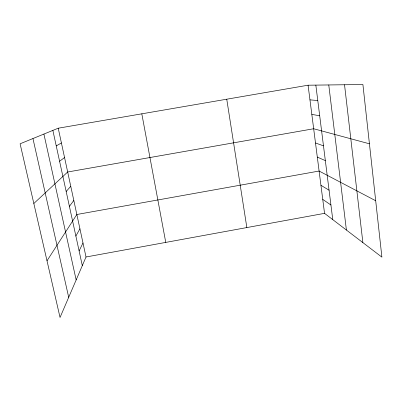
<?xml version="1.0" encoding="UTF-8"?>
<svg xmlns="http://www.w3.org/2000/svg" width="402" height="402" viewBox="0 0 402 402"><rect width="100%" height="100%" fill="white"/><g stroke="black" fill="none" stroke-linecap="round" stroke-linejoin="round"><path stroke-width="0.6" d="M58.23 128.208L86.013 256.994L60.044 317.464L20.1 143.79L58.23 128.208L308.073 85.204L362.911 84.536L381.9 257.134L324.54 213.351L308.073 85.204M79.114 250.923L82.988 242.969M75.877 236.074L79.933 228.803M47.009 260.787L76.847 214.497L319.103 171.041L375.694 200.744M69.405 206.347L73.822 200.467M66.169 191.478L70.762 186.302M33.828 203.492L67.677 171.996L313.671 128.751L369.433 143.8M59.586 161.262L64.561 157.549M56.245 145.911L61.411 142.951M86.013 256.994L324.54 213.351M309.957 99.862L317.776 100.525M311.821 114.379L319.696 115.786M315.5 142.986L323.479 145.841M317.309 157.082L325.344 160.634M320.937 185.287L329.067 190.221M322.746 199.387L330.926 205.005M32.944 138.544L68.697 297.319M43.908 134.062L76.159 279.943M52.868 130.399L82.309 265.616M141.811 113.821L165.76 242.401M226.748 99.199L246.853 227.567M315.836 85.108L332.771 219.633M328.771 84.953L346.403 230.039M344.534 84.757L362.88 242.612"/></g></svg>
